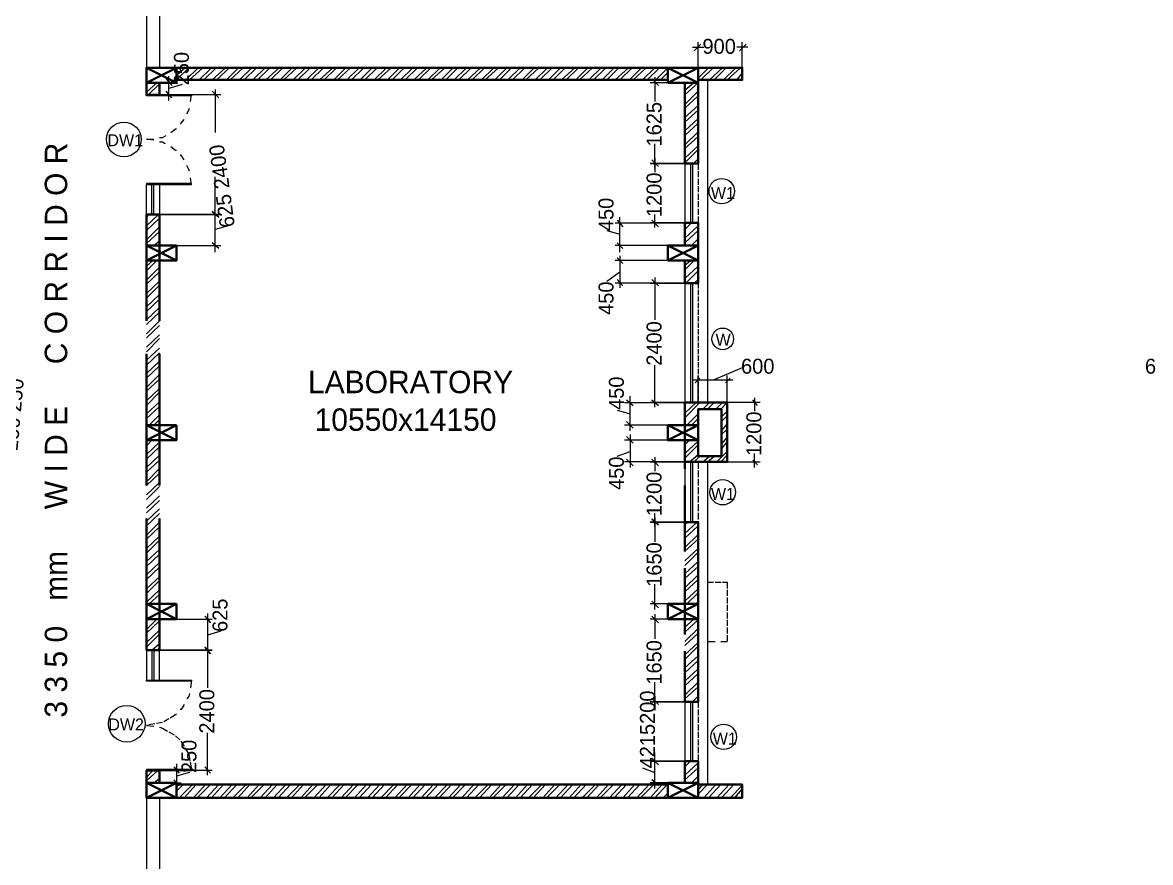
# Model space of a CAD drawing. Header units: millimetres. Extents: x 23593 to 241524, y 4405 to 182732.
# Drawn here: x 84650 to 107264, y 117386 to 134238 of the extents above; entities that cross this region are included whole.
import ezdxf

# ---------------------------------------------------------------- set-up
doc = ezdxf.new("R2010")
doc.units = ezdxf.units.MM
doc.linetypes.add('PDF_IMPORT', pattern=[1, 0.8, -0.2])
for name, color, linetype in [('PDF_0', 7, 'Continuous'), ('PDF_AR_DIMENSION', 7, 'Continuous'), ('PDF_AR_ELEVATION', 2, 'Continuous'), ('PDF_DOOR WIN TEXT', 5, 'Continuous'), ('PDF_ST COLUMN', 1, 'Continuous'), ('PDF_Text', 7, 'Continuous'), ('PDF_wall', 7, 'Continuous')]:
    doc.layers.add(name, color=color, linetype=linetype)
for name, color, linetype, true_color in [('PDF_AR_DOOR', 7, 'Continuous', 0x723939), ('PDF_AR_HATCH', 7, 'Continuous', 0x767676), ('PDF_AR_WINDOW', 7, 'Continuous', 0x00a5dd)]:
    doc.layers.add(name, color=color, linetype=linetype, true_color=true_color)
doc.styles.add('PDF Century Gothic', font='GOTHIC.TTF')

msp = doc.modelspace()

# ---------------------------------------------------------------- linework, layer by layer
at = {"layer": 'PDF_0', "lineweight": 13}
for points in [[(98250, 133804), (98118, 133672)], [(99024, 133672), (99157, 133804)], [(87529, 133106), (87642, 132973)], [(97401, 132973), (97269, 133106)], [(87642, 132728), (87529, 132860)], [(88586, 132728), (88453, 132860)], [(96570, 130274), (96684, 130142)], [(97269, 130274), (97401, 130142)], [(88586, 129708), (88453, 129821)], [(96684, 129708), (96570, 129821)], [(96684, 129406), (96570, 129519)], [(96570, 129085), (96684, 128953)], [(97401, 128953), (97269, 129085)], [(98137, 127008), (98232, 127103)], [(98836, 127103), (98741, 127008)], [(96759, 126669), (96891, 126555)], [(97269, 126669), (97401, 126555)], [(99383, 126555), (99289, 126669)], [(96891, 126102), (96759, 126234)], [(96891, 125800), (96759, 125932)], [(96759, 125479), (96891, 125347)], [(97401, 125347), (97269, 125479)], [(99289, 125461), (99383, 125366)], [(97269, 122629), (97401, 122497)], [(88302, 122327), (88416, 122195)], [(97401, 122195), (97269, 122327)], [(87680, 119307), (87793, 119175)], [(88302, 119307), (88416, 119175)], [(87793, 118929), (87680, 119042)], [(97401, 118929), (97269, 119042)]]:
    msp.add_lwpolyline(points, dxfattribs=at)
for points in [[(97269, 131482), (97401, 131350)], [(88586, 130331), (88453, 130444)], [(97269, 124271), (97401, 124158)], [(88302, 121704), (88416, 121572)], [(97269, 120685), (97401, 120553)], [(97401, 119345), (97269, 119477)]]:
    msp.add_lwpolyline(points, close=True, dxfattribs=at)
at = {"layer": 'PDF_0', "color": 1, "linetype": 'PDF_IMPORT', "lineweight": 25, "ltscale": 151.013034}
for points in [[(98194, 131407), (98194, 130217)], [(98194, 120609), (98194, 119420)]]:
    msp.add_lwpolyline(points, dxfattribs=at)
at = {"layer": 'PDF_0', "color": 1, "linetype": 'PDF_IMPORT', "lineweight": 25, "ltscale": 132.136405}
msp.add_lwpolyline([(98194, 129009), (98194, 126612)], dxfattribs=at)
at = {"layer": 'PDF_0', "color": 1, "linetype": 'PDF_IMPORT', "lineweight": 25, "ltscale": 169.889663}
msp.add_lwpolyline([(98194, 125423), (98194, 124215)], dxfattribs=at)
at = {"layer": 'PDF_0', "color": 6, "linetype": 'PDF_IMPORT', "lineweight": 25, "ltscale": 151.013034}
msp.add_lwpolyline([(98383, 123007), (98779, 123007), (98779, 121817)], dxfattribs=at)
at = {"layer": 'PDF_0', "color": 6, "lineweight": 25}
for points in [[(98383, 121817), (98534, 121817)], [(98647, 121817), (98779, 121817)]]:
    msp.add_lwpolyline(points, dxfattribs=at)
at = {"layer": 'PDF_AR_DIMENSION', "lineweight": 13}
for points in [[(98081, 133747), (98307, 133747)], [(98194, 133332), (98194, 133842)], [(99194, 133747), (98968, 133747)], [(99081, 133332), (99081, 133842)], [(87396, 133030), (87680, 133030)], [(87585, 132671), (87585, 132785), (87585, 133030), (87585, 133162)], [(87849, 132992), (87585, 132917)], [(97930, 133030), (97231, 133030)], [(97325, 133143), (97325, 132653)], [(88623, 132785), (87396, 132785), (87680, 132785)], [(88510, 132898), (88510, 132030)], [(97325, 131312), (97325, 131803)], [(97325, 131520), (97325, 131237)], [(88510, 130293), (88510, 131142)], [(88510, 129632), (88510, 129764), (88510, 130387), (88510, 130519)], [(96627, 129632), (96627, 129764), (96627, 130217), (96627, 130331)], [(97325, 130123), (97325, 130387)], [(88774, 130161), (88510, 130085)], [(96363, 130066), (96627, 129991)], [(96533, 130217), (97930, 130217), (97231, 130217)], [(87396, 129764), (88623, 129764)], [(97930, 129764), (96533, 129764)], [(97930, 129462), (96533, 129462)], [(96627, 129557), (96627, 128915)], [(96363, 129047), (96627, 129236)], [(97231, 129009), (97930, 129009), (96533, 129009)], [(97325, 129123), (97325, 128273)], [(97325, 126518), (97325, 127367)], [(98194, 126612), (98194, 127159)], [(99081, 127310), (98496, 127065)], [(99440, 126612), (98779, 126612), (98779, 127159)], [(98892, 127065), (98779, 127065), (98194, 127065), (98081, 127065)], [(96835, 126046), (96835, 126159), (96835, 126612), (96835, 126744)], [(99326, 126706), (99326, 126442)], [(96570, 126461), (96835, 126386)], [(96721, 126612), (97930, 126612), (97231, 126612)], [(97930, 126159), (96721, 126159)], [(96835, 125970), (96835, 125310)], [(97892, 125857), (96721, 125857)], [(96570, 125536), (96835, 125630)], [(97325, 125517), (97325, 125234)], [(99326, 125310), (99326, 125593)], [(97231, 125423), (97930, 125423), (96721, 125423)], [(98779, 125423), (99440, 125423)], [(97325, 124120), (97325, 124385)], [(97325, 124309), (97325, 123818)], [(97325, 122459), (97325, 122969)], [(97892, 122572), (97231, 122572)], [(88359, 122384), (88359, 122270), (88359, 121647), (88359, 121515)], [(97325, 122365), (97325, 121874)], [(87396, 122270), (88453, 122270)], [(97930, 122270), (97231, 122270)], [(88623, 122025), (88359, 121949)], [(88359, 121742), (88359, 120892)], [(97325, 120515), (97325, 121006)], [(97325, 120723), (97325, 120439)], [(88359, 119137), (88359, 119986)], [(97325, 119307), (97325, 119590)], [(97325, 118873), (97325, 118986), (97325, 119420), (97325, 119533)], [(88453, 119231), (87396, 119231), (87831, 119231)], [(87736, 119363), (87736, 119231), (87736, 118986), (87736, 118873)], [(88000, 119194), (87736, 119118)], [(97080, 119288), (97325, 119194)], [(87434, 118986), (87831, 118986)], [(97930, 118986), (97231, 118986)]]:
    msp.add_lwpolyline(points, dxfattribs=at)
for points in [[(97231, 131407), (97930, 131407)], [(88623, 130387), (87396, 130387)], [(97231, 124215), (97930, 124215)], [(88453, 121647), (87396, 121647)], [(97231, 120609), (97930, 120609)], [(97231, 119420), (97930, 119420)]]:
    msp.add_lwpolyline(points, close=True, dxfattribs=at)
at = {"layer": 'PDF_AR_DOOR', "lineweight": 25}
for points in [[(88038, 132785), (88038, 132766), (87132, 132766), (87132, 132785)], [(88038, 130991), (88038, 131010), (87132, 131010), (87132, 130991)], [(88038, 121043), (88038, 121025), (87132, 121025), (87132, 121043)], [(88038, 119231), (88038, 119250), (87132, 119250), (87132, 119231)]]:
    msp.add_lwpolyline(points, close=True, dxfattribs=at)
at = {"layer": 'PDF_AR_DOOR', "lineweight": 20}
for points in [[(88019, 132653), (88038, 132785)], [(87944, 132407), (87982, 132483), (88000, 132520)], [(87812, 132200), (87831, 132218), (87887, 132294)], [(87623, 132030), (87717, 132105), (87736, 132105)], [(87283, 131879), (87132, 131897), (87283, 131897)], [(87396, 131935), (87453, 131935), (87529, 131973)], [(87510, 131803), (87453, 131841), (87396, 131841)], [(87736, 131671), (87717, 131671), (87623, 131746)], [(87887, 131482), (87831, 131577), (87812, 131577)], [(88000, 131256), (87982, 131293), (87944, 131369)], [(88038, 130991), (88019, 131124)], [(88038, 121043), (88019, 120892)], [(88000, 120779), (87982, 120723), (87944, 120666)], [(87887, 120553), (87831, 120458), (87812, 120458)], [(87132, 120137), (87283, 120118)]]:
    msp.add_lwpolyline(points, dxfattribs=at)
at = {"layer": 'PDF_AR_DOOR', "linetype": 'PDF_IMPORT', "lineweight": 20, "ltscale": 152.188251}
for points in [[(87736, 120364), (87717, 120345), (87453, 120194), (87132, 120137)], [(87396, 120100), (87453, 120081), (87717, 119930), (87831, 119816), (87982, 119552), (88038, 119231)]]:
    msp.add_lwpolyline(points, dxfattribs=at)
at = {"layer": 'PDF_AR_ELEVATION', "lineweight": 20}
for points in [[(87132, 136333), (87132, 133332)], [(87396, 136333), (87396, 133332)]]:
    msp.add_lwpolyline(points, dxfattribs=at)
at = {"layer": 'PDF_AR_HATCH', "lineweight": 5}
for points in [[(87736, 133181), (87906, 133332)], [(87736, 133087), (87982, 133332)], [(87925, 133087), (88170, 133332)], [(88000, 133087), (88265, 133332)], [(88189, 133087), (88435, 133332)], [(88284, 133087), (88529, 133332)], [(88453, 133087), (88718, 133332)], [(88548, 133087), (88793, 133332)], [(88737, 133087), (88982, 133332)], [(88812, 133087), (89076, 133332)], [(89001, 133087), (89246, 133332)], [(89095, 133087), (89341, 133332)], [(89265, 133087), (89511, 133332)], [(89360, 133087), (89605, 133332)], [(89529, 133087), (89794, 133332)], [(89624, 133087), (89869, 133332)], [(89813, 133087), (90058, 133332)], [(89888, 133087), (90152, 133332)], [(90077, 133087), (90322, 133332)], [(90171, 133087), (90417, 133332)], [(90341, 133087), (90587, 133332)], [(90436, 133087), (90681, 133332)], [(90605, 133087), (90870, 133332)], [(90700, 133087), (90945, 133332)], [(90889, 133087), (91134, 133332)], [(90964, 133087), (91228, 133332)], [(91153, 133087), (91398, 133332)], [(91247, 133087), (91493, 133332)], [(91417, 133087), (91662, 133332)], [(91511, 133087), (91757, 133332)], [(91700, 133087), (91946, 133332)], [(91776, 133087), (92040, 133332)], [(91965, 133087), (92210, 133332)], [(92059, 133087), (92304, 133332)], [(92229, 133087), (92474, 133332)], [(92323, 133087), (92569, 133332)], [(92493, 133087), (92757, 133332)], [(92587, 133087), (92833, 133332)], [(92776, 133087), (93022, 133332)], [(92852, 133087), (93116, 133332)], [(93040, 133087), (93286, 133332)], [(93135, 133087), (93380, 133332)], [(93305, 133087), (93550, 133332)], [(93399, 133087), (93645, 133332)], [(93569, 133087), (93833, 133332)], [(93663, 133087), (93909, 133332)], [(93852, 133087), (94098, 133332)], [(93928, 133087), (94192, 133332)], [(94116, 133087), (94362, 133332)], [(94211, 133087), (94456, 133332)], [(94381, 133087), (94626, 133332)], [(94475, 133087), (94721, 133332)], [(94664, 133087), (94909, 133332)], [(94739, 133087), (95004, 133332)], [(94928, 133087), (95174, 133332)], [(95023, 133087), (95268, 133332)], [(95192, 133087), (95438, 133332)], [(95287, 133087), (95532, 133332)], [(95457, 133087), (95721, 133332)], [(95551, 133087), (95796, 133332)], [(95740, 133087), (95985, 133332)], [(95815, 133087), (96080, 133332)], [(96004, 133087), (96250, 133332)], [(96099, 133087), (96344, 133332)], [(96268, 133087), (96514, 133332)], [(96363, 133087), (96608, 133332)], [(96533, 133087), (96797, 133332)], [(96627, 133087), (96872, 133332)], [(96816, 133087), (97061, 133332)], [(96891, 133087), (97156, 133332)], [(97080, 133087), (97325, 133332)], [(97174, 133087), (97420, 133332)], [(97344, 133087), (97590, 133332)], [(97439, 133087), (97590, 133238)], [(98194, 133124), (98401, 133332)], [(98194, 133294), (98232, 133332)], [(98250, 133087), (98496, 133332)], [(98420, 133087), (98685, 133332)], [(98515, 133087), (98760, 133332)], [(98703, 133087), (98949, 133332)], [(98779, 133087), (99043, 133332)], [(98968, 133087), (99081, 133219)], [(87132, 132841), (87340, 133030)], [(87132, 133030), (87151, 133030)], [(87170, 132785), (87396, 133011)], [(97930, 132879), (98099, 133030)], [(97930, 132785), (98194, 133030)], [(99062, 133087), (99081, 133124)], [(87359, 132785), (87396, 132822)], [(97930, 132596), (98194, 132860)], [(97930, 132520), (98194, 132766)], [(97930, 132332), (98194, 132577)], [(97930, 132237), (98194, 132483)], [(97930, 132067), (98194, 132313)], [(97930, 131973), (98194, 132218)], [(97930, 131784), (98194, 132048)], [(97930, 131709), (98194, 131954)], [(97930, 131520), (98194, 131765)], [(97930, 131426), (98194, 131690)], [(98099, 131407), (98194, 131501)], [(98194, 131407), (98194, 131407)], [(87132, 130161), (87377, 130387)], [(87132, 130331), (87189, 130387)], [(87132, 130066), (87396, 130312)], [(87132, 129878), (87396, 130142)], [(87132, 129802), (87396, 130048)], [(97930, 130180), (97967, 130217)], [(97930, 130085), (98062, 130217)], [(97930, 129915), (98194, 130161)], [(97930, 129821), (98194, 130066)], [(87283, 129764), (87396, 129859)], [(98062, 129764), (98194, 129897)], [(87377, 129764), (87396, 129783)], [(98156, 129764), (98194, 129802)], [(87132, 129349), (87264, 129462)], [(87132, 129255), (87340, 129462)], [(97930, 129368), (98043, 129462)], [(97930, 129274), (98118, 129462)], [(87132, 129066), (87396, 129330)], [(87132, 128990), (87396, 129236)], [(97930, 129104), (98194, 129349)], [(97948, 129009), (98194, 129255)], [(87132, 128802), (87396, 129047)], [(87132, 128707), (87396, 128972)], [(98118, 129009), (98194, 129085)], [(87132, 128537), (87396, 128783)], [(87132, 128443), (87396, 128688)], [(87132, 128273), (87396, 128519)], [(87132, 128179), (87396, 128424)], [(87132, 127990), (87396, 128254)], [(87132, 127915), (87396, 128160)], [(87132, 127726), (87396, 127971)], [(87132, 127631), (87396, 127896)], [(87132, 127461), (87396, 127707)], [(87132, 127367), (87396, 127612)], [(87132, 127197), (87396, 127443)], [(87132, 127103), (87396, 127348)], [(87132, 126914), (87396, 127178)], [(87132, 126839), (87396, 127084)], [(87132, 126650), (87396, 126895)], [(87132, 126555), (87396, 126820)], [(87132, 126386), (87396, 126631)], [(87132, 126291), (87396, 126537)], [(97930, 126404), (98156, 126612)], [(97930, 126593), (97967, 126612)], [(97930, 126310), (98232, 126612)], [(98288, 126480), (98420, 126612)], [(98383, 126480), (98515, 126612)], [(98552, 126480), (98685, 126612)], [(98647, 126480), (98779, 126612)], [(98666, 126329), (98779, 126442)], [(87189, 126159), (87396, 126367)], [(87283, 126159), (87396, 126272)], [(97967, 126159), (98194, 126386)], [(98062, 126159), (98194, 126291)], [(98666, 126234), (98779, 126348)], [(98666, 126046), (98779, 126178)], [(98666, 125970), (98779, 126083)], [(87132, 125838), (87151, 125857)], [(87132, 125744), (87245, 125857)], [(87132, 125574), (87396, 125819)], [(97930, 125781), (98024, 125857)], [(97930, 125593), (98194, 125838)], [(97930, 125498), (98194, 125763)], [(98666, 125781), (98779, 125914)], [(98666, 125687), (98779, 125819)], [(87132, 125479), (87396, 125725)], [(87132, 125310), (87396, 125555)], [(98024, 125423), (98194, 125574)], [(98118, 125423), (98232, 125536)], [(98288, 125423), (98420, 125536)], [(98383, 125423), (98515, 125536)], [(98571, 125423), (98779, 125630)], [(98647, 125423), (98779, 125555)], [(87132, 125215), (87396, 125461)], [(87132, 125026), (87396, 125291)], [(87132, 124951), (87396, 125196)], [(87132, 124762), (87396, 125008)], [(87132, 124668), (87396, 124932)], [(87132, 124498), (87396, 124743)], [(87132, 124403), (87396, 124649)], [(87132, 124234), (87396, 124479)], [(87132, 124139), (87396, 124385)], [(87132, 123950), (87396, 124215)], [(97930, 123988), (98175, 124215)], [(97930, 124158), (97986, 124215)], [(87132, 123875), (87396, 124120)], [(87132, 123686), (87396, 123932)], [(97930, 123894), (98194, 124139)], [(97930, 123705), (98194, 123969)], [(87132, 123592), (87396, 123856)], [(97930, 123630), (98194, 123875)], [(87132, 123422), (87396, 123667)], [(87132, 123327), (87396, 123573)], [(97930, 123441), (98194, 123686)], [(97930, 123346), (98194, 123611)], [(87132, 123158), (87396, 123403)], [(87132, 123063), (87396, 123309)], [(97930, 123176), (98194, 123422)], [(97930, 123082), (98194, 123327)], [(87132, 122874), (87396, 123120)], [(87132, 122780), (87396, 123044)], [(97930, 122893), (98194, 123158)], [(97930, 122818), (98194, 123063)], [(87132, 122610), (87396, 122856)], [(97930, 122629), (98194, 122874)], [(97967, 122572), (98194, 122799)], [(87189, 122572), (87396, 122761)], [(87359, 122572), (87396, 122591)], [(98137, 122572), (98194, 122610)], [(87132, 122063), (87340, 122270)], [(87132, 122252), (87151, 122270)], [(87132, 121987), (87396, 122233)], [(97930, 122101), (98099, 122270)], [(97930, 122006), (98194, 122252)], [(87132, 121798), (87396, 122044)], [(87132, 121704), (87396, 121968)], [(97930, 121817), (98194, 122082)], [(97930, 121742), (98194, 121987)], [(87245, 121647), (87396, 121780)], [(87340, 121647), (87396, 121685)], [(97930, 121553), (98194, 121798)], [(97930, 121459), (98194, 121723)], [(97930, 121289), (98194, 121534)], [(97930, 121194), (98194, 121440)], [(97930, 121025), (98194, 121270)], [(97930, 120930), (98194, 121176)], [(97930, 120741), (98194, 121006)], [(97930, 120666), (98194, 120911)], [(98081, 120609), (98194, 120723)], [(98156, 120609), (98194, 120647)], [(97930, 119401), (97948, 119420)], [(97930, 119307), (98043, 119420)], [(87132, 119099), (87264, 119231)], [(87132, 119024), (87359, 119231)], [(97930, 119137), (98194, 119382)], [(97930, 119042), (98194, 119288)], [(87283, 118986), (87396, 119080)], [(87377, 118986), (87396, 119005)], [(98062, 118986), (98194, 119118)], [(98156, 118986), (98194, 119024)], [(87736, 118891), (87774, 118948)], [(87736, 118816), (87868, 118948)], [(87793, 118684), (88057, 118948)], [(87887, 118684), (88133, 118948)], [(88076, 118684), (88321, 118948)], [(88151, 118684), (88416, 118948)], [(88340, 118684), (88586, 118948)], [(88435, 118684), (88680, 118948)], [(88604, 118684), (88850, 118948)], [(88699, 118684), (88944, 118948)], [(88869, 118684), (89133, 118948)], [(88963, 118684), (89209, 118948)], [(89152, 118684), (89397, 118948)], [(89227, 118684), (89492, 118948)], [(89416, 118684), (89662, 118948)], [(89511, 118684), (89756, 118948)], [(89680, 118684), (89926, 118948)], [(89775, 118684), (90020, 118948)], [(89945, 118684), (90209, 118948)], [(90039, 118684), (90284, 118948)], [(90228, 118684), (90473, 118948)], [(90303, 118684), (90568, 118948)], [(90492, 118684), (90738, 118948)], [(90587, 118684), (90832, 118948)], [(90756, 118684), (91021, 118948)], [(90851, 118684), (91096, 118948)], [(91040, 118684), (91285, 118948)], [(91115, 118684), (91379, 118948)], [(91304, 118684), (91549, 118948)], [(91398, 118684), (91644, 118948)], [(91568, 118684), (91814, 118948)], [(91662, 118684), (91908, 118948)], [(91832, 118684), (92097, 118948)], [(91927, 118684), (92172, 118948)], [(92116, 118684), (92361, 118948)], [(92191, 118684), (92455, 118948)], [(92380, 118684), (92625, 118948)], [(92474, 118684), (92720, 118948)], [(92644, 118684), (92889, 118948)], [(92738, 118684), (92984, 118948)], [(92908, 118684), (93173, 118948)], [(93003, 118684), (93248, 118948)], [(93191, 118684), (93437, 118948)], [(93267, 118684), (93531, 118948)], [(93456, 118684), (93701, 118948)], [(93550, 118684), (93796, 118948)], [(93720, 118684), (93984, 118948)], [(93814, 118684), (94060, 118948)], [(94003, 118684), (94249, 118948)], [(94079, 118684), (94343, 118948)], [(94267, 118684), (94513, 118948)], [(94362, 118684), (94607, 118948)], [(94532, 118684), (94777, 118948)], [(94626, 118684), (94872, 118948)], [(94796, 118684), (95060, 118948)], [(94890, 118684), (95136, 118948)], [(95079, 118684), (95325, 118948)], [(95155, 118684), (95419, 118948)], [(95343, 118684), (95589, 118948)], [(95438, 118684), (95683, 118948)], [(95608, 118684), (95853, 118948)], [(95702, 118684), (95947, 118948)], [(95872, 118684), (96136, 118948)], [(95966, 118684), (96212, 118948)], [(96155, 118684), (96401, 118948)], [(96231, 118684), (96495, 118948)], [(96419, 118684), (96665, 118948)], [(96514, 118684), (96759, 118948)], [(96684, 118684), (96929, 118948)], [(96778, 118684), (97023, 118948)], [(96967, 118684), (97212, 118948)], [(97042, 118684), (97307, 118948)], [(97231, 118684), (97476, 118948)], [(97325, 118684), (97571, 118948)], [(97495, 118684), (97590, 118778)], [(98194, 118835), (98288, 118948)], [(98194, 118759), (98383, 118948)], [(98307, 118684), (98552, 118948)], [(98401, 118684), (98647, 118948)], [(98571, 118684), (98817, 118948)], [(98666, 118684), (98911, 118948)], [(98836, 118684), (99081, 118929)], [(98930, 118684), (99081, 118854)], [(97590, 118684), (97590, 118684)]]:
    msp.add_lwpolyline(points, dxfattribs=at)
at = {"layer": 'PDF_AR_WINDOW', "color": 2, "lineweight": 20}
for points in [[(98383, 133087), (98383, 126612)], [(97930, 131407), (97930, 130217)], [(87132, 130387), (87132, 130991), (87396, 130991), (87396, 130387)], [(97930, 129009), (97930, 126612)], [(97930, 125423), (97930, 124215)], [(98383, 125423), (98383, 118948)], [(87132, 121647), (87132, 121043), (87396, 121043), (87396, 121647)], [(97930, 120609), (97930, 119420)], [(87132, 118684), (87132, 115343)], [(87396, 118684), (87396, 115343)]]:
    msp.add_lwpolyline(points, dxfattribs=at)
at = {"layer": 'PDF_AR_WINDOW', "lineweight": 20}
for points in [[(98043, 131407), (98043, 130217)], [(98081, 131407), (98081, 130217)], [(87245, 130387), (87245, 130991)], [(87283, 130387), (87283, 130991)], [(98043, 129009), (98043, 126612)], [(98081, 129009), (98081, 126612)], [(98043, 125423), (98043, 124215)], [(98081, 125423), (98081, 124215)], [(87245, 121647), (87245, 121043)], [(87283, 121647), (87283, 121043)], [(98043, 120609), (98043, 119420)], [(98081, 120609), (98081, 119420)]]:
    msp.add_lwpolyline(points, dxfattribs=at)
at = {"layer": 'PDF_DOOR WIN TEXT', "lineweight": 25}
for centre, radius in [((86682, 131893), 349), ((98669, 130855), 255), ((98688, 127891), 217), ((98688, 124814), 255), ((86738, 120170), 368), ((98707, 119906), 255)]:
    msp.add_circle(centre, radius, dxfattribs=at)
at = {"layer": 'PDF_ST COLUMN', "color": 6, "lineweight": 40}
for points in [[(87736, 133332), (87736, 133030), (87132, 133030), (87132, 133332)], [(87736, 133030), (87132, 133332)], [(87736, 133332), (87132, 133030)], [(87736, 133332), (87736, 133030), (87132, 133030), (87132, 133332)], [(98194, 133332), (98194, 133030), (97590, 133030), (97590, 133332)], [(87736, 129764), (87736, 129462), (87132, 129462), (87132, 129764)], [(98194, 129764), (98194, 129462), (97590, 129462), (97590, 129764)], [(87736, 126159), (87736, 125857), (87132, 125857), (87132, 126159)], [(98194, 126159), (98194, 125857), (97590, 125857), (97590, 126159)], [(87736, 122572), (87736, 122270), (87132, 122270), (87132, 122572)], [(98194, 122572), (98194, 122270), (97590, 122270), (97590, 122572)], [(87736, 118986), (87736, 118684), (87132, 118684), (87132, 118986)], [(98194, 118986), (98194, 118684), (97590, 118684), (97590, 118986)]]:
    msp.add_lwpolyline(points, close=True, dxfattribs=at)
for points in [[(97590, 133332), (98194, 133030)], [(97590, 133030), (98194, 133332)], [(87132, 129764), (87736, 129462)], [(87132, 129462), (87736, 129764)], [(97590, 129764), (98194, 129462)], [(97590, 129462), (98194, 129764)], [(87132, 126159), (87736, 125857)], [(87132, 125857), (87736, 126159)], [(97590, 126159), (98194, 125857)], [(97590, 125857), (98194, 126159)], [(87132, 122572), (87736, 122270)], [(87132, 122270), (87736, 122572)], [(97590, 122572), (98194, 122270)], [(97590, 122270), (98194, 122572)], [(87132, 118986), (87736, 118684)], [(87132, 118684), (87736, 118986)], [(97590, 118986), (98194, 118684)], [(97590, 118684), (98194, 118986)]]:
    msp.add_lwpolyline(points, dxfattribs=at)
at = {"layer": 'PDF_wall', "lineweight": 40}
for points in [[(87736, 133332), (97590, 133332)], [(98194, 133087), (99081, 133087), (99081, 133332), (98194, 133332)], [(87396, 133030), (87396, 132785), (87132, 132785), (87132, 133030)], [(97590, 133087), (87736, 133087)], [(98194, 133030), (98194, 131407), (97930, 131407), (97930, 133030)], [(97930, 131407), (98194, 131407)], [(87132, 130387), (87396, 130387)], [(97930, 130217), (97930, 129764)], [(98194, 130217), (97930, 130217), (98194, 130217)], [(98194, 130217), (98194, 129764)], [(98194, 129462), (98194, 129009), (97930, 129009), (97930, 129462)], [(97930, 129009), (98194, 129009)], [(98194, 126612), (97930, 126612), (98779, 126612), (98779, 125423), (97930, 125423), (98194, 125423)], [(98194, 125857), (98194, 125536), (98666, 125536), (98666, 126480), (98194, 126480), (98194, 126159)], [(98194, 124215), (97930, 124215), (98194, 124215)], [(98194, 124215), (98194, 122572)], [(98194, 122270), (98194, 120609), (97930, 120609), (98194, 120609)], [(87132, 121647), (87396, 121647)], [(97930, 119420), (97930, 118986)], [(98194, 119420), (97930, 119420), (98194, 119420)], [(98194, 119420), (98194, 118986)], [(87132, 118986), (87132, 119231), (87396, 119231), (87396, 118986)], [(97590, 118948), (87736, 118948)], [(98194, 118948), (99081, 118948), (99081, 118684), (98194, 118684)], [(97590, 118684), (87736, 118684)]]:
    msp.add_lwpolyline(points, dxfattribs=at)
at = {"layer": 'PDF_wall', "linetype": 'PDF_IMPORT', "lineweight": 40, "ltscale": 3303.410123}
for points in [[(87132, 121647), (87132, 130387)], [(87396, 121647), (87396, 130387)]]:
    msp.add_lwpolyline(points, dxfattribs=at)
at = {"layer": 'PDF_wall', "linetype": 'PDF_IMPORT', "lineweight": 40, "ltscale": 1661.143376}
msp.add_lwpolyline([(97930, 126612), (97930, 120609)], dxfattribs=at)

# ---------------------------------------------------------------- texts
at = {"layer": 'PDF_Text', "attachment_point": 4, "style": 'PDF Century Gothic'}
for s, insert, char_height in [('900', (98282, 133759), 300), ('600', (99056, 127341), 300), ('600', (107154, 127341), 300), ('LABORATORY', (90372, 127023), 450), ('10550x14150', (90505, 126268), 450.01)]:
    msp.add_mtext(s, dxfattribs=dict(at, insert=insert, char_height=char_height))
for s, insert, char_height, rotation in [('250', (87837, 132979), 300, 90), ('1625', (97313, 131752), 300, 90), ('3 3 5 0   mm     W I D E     C O R R I D O R', (85323, 120293), 450.01, 90), ('625 2400', (88762, 130128), 300, 97.8126), ('1200', (97313, 130336), 300, 90), ('450', (96350, 130053), 300, 90), ('450', (96350, 128373), 300, 90), ('2400', (97313, 127353), 300, 90), ('450', (96558, 126466), 300, 90), ('250 250', (84401, 125654), 300, 84.9228), ('1200', (99314, 125541), 300, 90), ('450', (96558, 124861), 300, 90), ('1200', (97313, 124333), 300, 90), ('1650', (97313, 122917), 300, 90), ('625', (88611, 122011), 300, 90), ('1650', (97313, 120954), 300, 90), ('2400', (88346, 119972), 300, 90), ('4215200', (97181, 119274), 300, 90), ('250', (87988, 119179), 300, 90)]:
    msp.add_mtext(s, dxfattribs=dict(at, insert=insert, char_height=char_height, rotation=rotation))
at = {"layer": 'PDF_Text', "color": 5, "char_height": 240, "attachment_point": 4, "style": 'PDF Century Gothic'}
for s, insert in [('DW1', (86352, 131877)), ('W1', (98452, 130820)), ('W', (98546, 127875)), ('W1', (98452, 124780)), ('DW2', (86370, 120155)), ('W1', (98490, 119871))]:
    msp.add_mtext(s, dxfattribs=dict(at, insert=insert))

doc.saveas('drawing.dxf')
